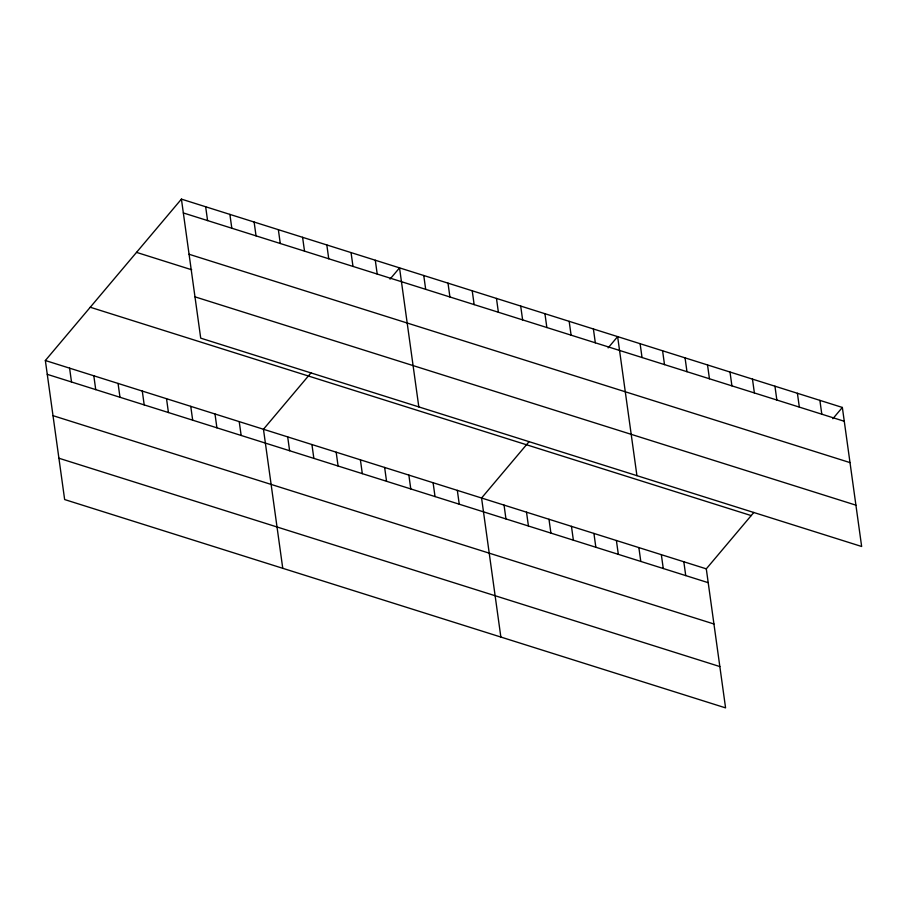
<?xml version="1.0" encoding="UTF-8"?>
<svg xmlns="http://www.w3.org/2000/svg" width="907" height="907" viewBox="0 0 907 907"><rect width="100%" height="100%" fill="white"/><g stroke="black" fill="none" stroke-linecap="round" stroke-linejoin="round"><path stroke-width="1.36" d="M753.864 512.421L706.292 568.848L725.577 707.879L64.646 499.553L45.35 360.51L181.423 199.121L842.354 407.447L861.65 546.49L200.708 338.152L181.423 199.121M311.033 372.834L263.461 429.26L282.757 568.304M390.033 279.129L399.534 267.871L418.819 406.903M529.144 441.584L481.572 498.011L500.857 637.054M608.144 347.88L617.633 336.622L636.929 475.653M832.853 418.717L842.354 407.447M183.339 212.941L844.281 421.279M189.075 254.266L850.006 462.604M136.515 252.373L191.717 269.776M194.982 296.838L855.913 505.165M90.258 307.246L751.189 515.584M45.35 360.51L706.292 568.848M47.266 374.342L708.208 582.679M53.003 415.667L713.945 623.993M58.91 458.228L719.852 666.566M819.883 400.372L821.799 414.193M797.412 393.287L799.328 407.118M774.941 386.201L776.857 400.032M752.47 379.115L754.386 392.946M729.999 372.029L731.915 385.86M707.528 364.954L709.444 378.786M685.057 357.868L686.973 371.7M662.586 350.782L664.502 364.614M683.821 561.762L685.737 575.594M640.115 343.696L642.031 357.528M661.339 554.676L663.266 568.508M638.868 547.601L640.796 561.433M593.405 328.98L595.321 342.812M616.397 540.515L618.325 554.347M569.165 321.339L571.093 335.171M593.926 533.429L595.842 547.261M544.937 313.697L546.853 327.529M571.455 526.343L573.371 540.175M520.697 306.056L522.625 319.888M548.984 519.269L550.9 533.089M526.514 512.183L528.43 526.015M496.469 298.426L498.385 312.257M504.043 505.097L505.959 518.929M472.23 290.784L474.146 304.616M448.001 283.143L449.917 296.974M457.332 490.37L459.248 504.201M423.762 275.501L425.678 289.333M433.104 482.739L435.02 496.571M408.864 475.098L410.78 488.93M375.294 260.23L377.21 274.061M384.636 467.456L386.552 481.288M351.054 252.588L352.982 266.42M360.396 459.815L362.312 473.647M326.826 244.947L328.742 258.778M336.168 452.185L338.084 466.005M302.587 237.305L304.514 251.137M311.929 444.543L313.845 458.375M278.358 229.675L280.274 243.507M287.689 436.902L289.616 450.734M254.119 222.034L256.046 235.865M229.89 214.392L231.807 228.224M239.221 421.619L241.149 435.451M205.651 206.751L207.578 220.582M214.993 413.989L216.909 427.821M190.753 406.347L192.681 420.179M166.525 398.706L168.441 412.538M142.286 391.064L144.202 404.896M118.057 383.434L119.973 397.255M93.818 375.793L95.734 389.625M69.59 368.151L71.506 381.983"/></g></svg>
